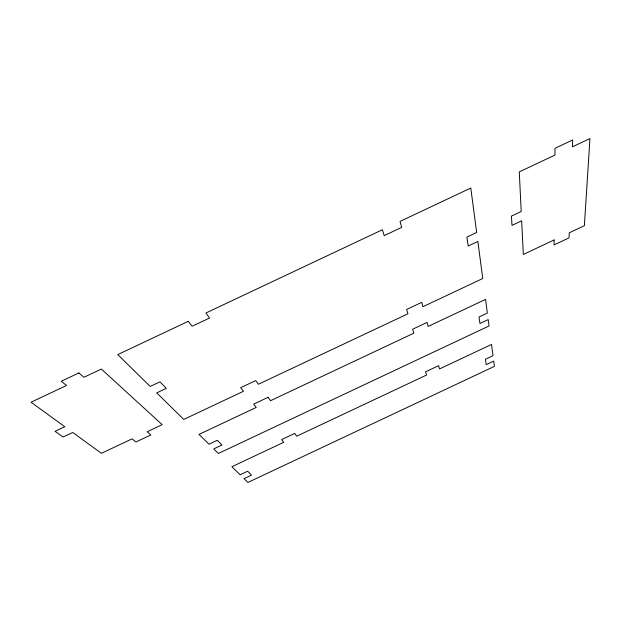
<?xml version="1.0" encoding="UTF-8"?>
<svg xmlns="http://www.w3.org/2000/svg" width="621" height="621" viewBox="0 0 621 621"><rect width="100%" height="100%" fill="white"/><g stroke="black" fill="none" stroke-linecap="round" stroke-linejoin="round"><path stroke-width="0.93" d="M554.118 239.954L554.072 244.907L569.061 237.843L569.247 232.821L584.377 225.695L589.95 138.561L572.438 146.82L572.686 139.958L554.988 148.31L554.926 155.079L519.272 171.901L521.213 211.497L511.401 216.124L512.022 225.376L521.671 220.828L523.324 254.463L554.118 239.954M78.89 372.934L61.285 381.24L66.517 385.494L31.05 402.222L64.786 426.72L55.021 431.323L63.132 437.021L72.742 432.495L101.417 453.314L132.071 438.868L135.898 441.981L150.818 434.948L147.13 431.766L162.19 424.671L101.355 369.06L83.936 377.273L78.89 372.934M188.256 321.329L117.765 354.591L150.189 386.448L159.97 381.837L166.358 388.35L156.74 392.891L183.754 419.431L243.479 391.277L240.653 387.69L255.728 380.588L258.421 384.244L407.927 313.784L406.615 309.468L421.721 302.349L422.893 306.727L482.773 278.511L477.86 241.484L468.211 246.032L466.86 237.121L476.672 232.495L470.78 188.039L400.071 221.402L401.671 227.379L384.189 235.631L382.396 229.739L205.893 313.015L209.572 318.006L192.13 326.235L188.256 321.329M268.078 397.339L253.632 404.139L256.232 407.43L198.999 434.405L208.966 444.201L217.311 440.273L221.969 445.024L213.748 448.89L218.39 453.454L489.061 325.963L488.222 319.605L479.971 323.487L478.985 316.997L487.353 313.062L485.537 299.392L428.164 326.429L427.085 322.415L412.623 329.231L413.819 333.182L270.546 400.692L268.078 397.339M294.696 433.435L281.624 439.59L283.75 442.292L231.889 466.72L240.094 474.786L247.67 471.215L251.521 475.143L244.045 478.659L247.888 482.439L494.417 366.382L493.718 361.111L486.22 364.643L485.405 359.28L493.004 355.701L491.514 344.461L439.528 368.936L438.651 365.645L425.556 371.808L426.542 375.053L296.729 436.183L294.696 433.435"/></g></svg>
